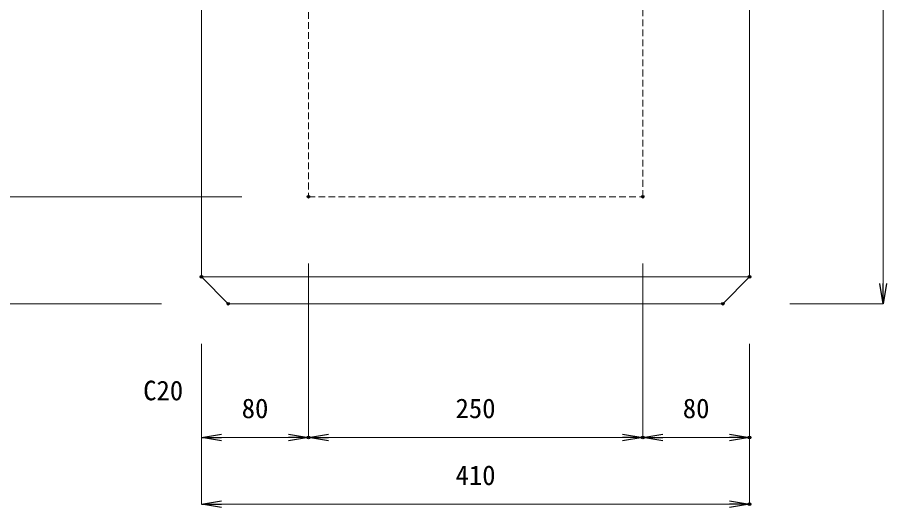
# Model space of a CAD drawing. Units: millimetres, scale not verified. Extents: x -1945 to 1945, y -1205 to 1635.
# Drawn here: x -1559 to -909, y -319 to 47 of the extents above; entities that cross this region are included whole.
import ezdxf
from ezdxf.enums import TextEntityAlignment as Align

# ---------------------------------------------------------------- set-up
doc = ezdxf.new("R2010")
doc.units = ezdxf.units.MM
doc.header["$LTSCALE"] = 10
doc.header["$PDMODE"] = 32
doc.header["$PDSIZE"] = 2
doc.linetypes.add('USER1', pattern=[0.75, 0.5, -0.25])
doc.layers.add('0-0_0', color=7, linetype='Continuous')
doc.layers.add('0-2_DEFPOINTS', color=7, linetype='Continuous')
doc.layers.add('0-3_KIJUN', color=7, linetype='USER1', lineweight=18)
doc.layers.add('0-5_SUNPO_S10', color=3, linetype='Continuous', lineweight=18)
doc.styles.add('ＭＳ ゴシック', font='')
doc.styles.get('ＭＳ ゴシック').set_extended_font_data('MS Gothic')

# ---------------------------------------------------------------- blocks, each defined once
blk = doc.blocks.new('_OPEN')
at = {"layer": '0-0_0'}
blk.add_line((0, 0), (-1, 0), dxfattribs=at)
blk.add_lwpolyline([(-1, 0.1667), (0, 0), (-1, -0.1667)], dxfattribs=at)
blk = doc.blocks.new('D6')
at = {"layer": '0-2_DEFPOINTS'}
for p in [(603.34, 1333.08), (373.34, 1253.08), (543.34, 1253.08)]:
    blk.add_point(p, dxfattribs=at)
at = {"layer": '0-5_SUNPO_S10'}
for p, q in [((553.34, 1333.08), (373.34, 1333.08)), ((373.34, 1318.08), (373.34, 1268.08)), ((493.34, 1253.08), (373.34, 1253.08))]:
    blk.add_line(p, q, dxfattribs=at)
at = {"layer": '0-5_SUNPO_S10', "xscale": 15, "yscale": 15}
for p, rotation in [((373.34, 1333.08), 90), ((373.34, 1253.08), 270)]:
    blk.add_blockref('_OPEN', p, dxfattribs=dict(at, rotation=rotation))
at = {"layer": '0-5_SUNPO_S10', "color": 7, "style": 'ＭＳ ゴシック'}
blk.add_text('80', height=14.66, rotation=90, dxfattribs=at).set_placement((363.34, 1283.08), align=Align.BOTTOM_LEFT)
blk = doc.blocks.new('D7')
at = {"layer": '0-2_DEFPOINTS'}
for p in [(549.23, 1896.08), (323.34, 1253.08), (543.34, 1253.08)]:
    blk.add_point(p, dxfattribs=at)
at = {"layer": '0-5_SUNPO_S10'}
for p, q in [((499.23, 1896.08), (323.34, 1896.08)), ((323.34, 1881.08), (323.34, 1268.08)), ((493.34, 1253.08), (323.34, 1253.08))]:
    blk.add_line(p, q, dxfattribs=at)
at = {"layer": '0-5_SUNPO_S10', "xscale": 15, "yscale": 15}
for p, rotation in [((323.34, 1896.08), 90), ((323.34, 1253.08), 270)]:
    blk.add_blockref('_OPEN', p, dxfattribs=dict(at, rotation=rotation))
at = {"layer": '0-5_SUNPO_S10', "color": 7, "style": 'ＭＳ ゴシック'}
blk.add_text('643', height=14.66, rotation=90, dxfattribs=at).set_placement((313.34, 1559.58), align=Align.BOTTOM_LEFT)
blk = doc.blocks.new('D8')
at = {"layer": '0-2_DEFPOINTS'}
for p in [(603.34, 1333.08), (523.34, 1273.08), (603.34, 1153.08)]:
    blk.add_point(p, dxfattribs=at)
at = {"layer": '0-5_SUNPO_S10'}
for p, q in [((603.34, 1283.08), (603.34, 1153.08)), ((523.34, 1223.08), (523.34, 1153.08)), ((538.34, 1153.08), (588.34, 1153.08))]:
    blk.add_line(p, q, dxfattribs=at)
at = {"layer": '0-5_SUNPO_S10', "xscale": 15, "yscale": 15, "rotation": 180}
blk.add_blockref('_OPEN', (523.34, 1153.08), dxfattribs=at)
at = {"layer": '0-5_SUNPO_S10', "xscale": 15, "yscale": 15}
blk.add_blockref('_OPEN', (603.34, 1153.08), dxfattribs=at)
at = {"layer": '0-5_SUNPO_S10', "color": 7, "style": 'ＭＳ ゴシック'}
blk.add_text('80', height=14.66, dxfattribs=at).set_placement((553.34, 1163.08), align=Align.BOTTOM_LEFT)
blk = doc.blocks.new('D9')
at = {"layer": '0-2_DEFPOINTS'}
for p in [(603.34, 1333.08), (853.34, 1333.08), (853.34, 1153.08)]:
    blk.add_point(p, dxfattribs=at)
at = {"layer": '0-5_SUNPO_S10'}
for p, q in [((603.34, 1283.08), (603.34, 1153.08)), ((853.34, 1283.08), (853.34, 1153.08)), ((618.34, 1153.08), (838.34, 1153.08))]:
    blk.add_line(p, q, dxfattribs=at)
at = {"layer": '0-5_SUNPO_S10', "xscale": 15, "yscale": 15, "rotation": 180}
blk.add_blockref('_OPEN', (603.34, 1153.08), dxfattribs=at)
at = {"layer": '0-5_SUNPO_S10', "xscale": 15, "yscale": 15}
blk.add_blockref('_OPEN', (853.34, 1153.08), dxfattribs=at)
at = {"layer": '0-5_SUNPO_S10', "color": 7, "style": 'ＭＳ ゴシック'}
blk.add_text('250', height=14.66, dxfattribs=at).set_placement((713.34, 1163.08), align=Align.BOTTOM_LEFT)
blk = doc.blocks.new('D10')
at = {"layer": '0-2_DEFPOINTS'}
for p in [(853.34, 1333.08), (933.34, 1273.08), (933.34, 1153.08)]:
    blk.add_point(p, dxfattribs=at)
at = {"layer": '0-5_SUNPO_S10'}
for p, q in [((853.34, 1283.08), (853.34, 1153.08)), ((933.34, 1223.08), (933.34, 1153.08)), ((868.34, 1153.08), (918.34, 1153.08))]:
    blk.add_line(p, q, dxfattribs=at)
at = {"layer": '0-5_SUNPO_S10', "xscale": 15, "yscale": 15, "rotation": 180}
blk.add_blockref('_OPEN', (853.34, 1153.08), dxfattribs=at)
at = {"layer": '0-5_SUNPO_S10', "xscale": 15, "yscale": 15}
blk.add_blockref('_OPEN', (933.34, 1153.08), dxfattribs=at)
at = {"layer": '0-5_SUNPO_S10', "color": 7, "style": 'ＭＳ ゴシック'}
blk.add_text('80', height=14.66, dxfattribs=at).set_placement((883.34, 1163.08), align=Align.BOTTOM_LEFT)
blk = doc.blocks.new('D11')
at = {"layer": '0-2_DEFPOINTS'}
for p in [(523.34, 1273.08), (933.34, 1273.08), (933.34, 1103.08)]:
    blk.add_point(p, dxfattribs=at)
at = {"layer": '0-5_SUNPO_S10'}
for p, q in [((523.34, 1223.08), (523.34, 1103.08)), ((933.34, 1223.08), (933.34, 1103.08)), ((538.34, 1103.08), (918.34, 1103.08))]:
    blk.add_line(p, q, dxfattribs=at)
at = {"layer": '0-5_SUNPO_S10', "xscale": 15, "yscale": 15, "rotation": 180}
blk.add_blockref('_OPEN', (523.34, 1103.08), dxfattribs=at)
at = {"layer": '0-5_SUNPO_S10', "xscale": 15, "yscale": 15}
blk.add_blockref('_OPEN', (933.34, 1103.08), dxfattribs=at)
at = {"layer": '0-5_SUNPO_S10', "color": 7, "style": 'ＭＳ ゴシック'}
blk.add_text('410', height=14.66, dxfattribs=at).set_placement((713.34, 1113.08), align=Align.BOTTOM_LEFT)
blk = doc.blocks.new('D24')
at = {"layer": '0-2_DEFPOINTS'}
for p in [(908.34, 1833.98), (1033.34, 1833.98), (913.34, 1253.08)]:
    blk.add_point(p, dxfattribs=at)
at = {"layer": '0-5_SUNPO_S10'}
for p, q in [((958.34, 1833.98), (1033.34, 1833.98)), ((1033.34, 1268.08), (1033.34, 1818.98)), ((963.34, 1253.08), (1033.34, 1253.08))]:
    blk.add_line(p, q, dxfattribs=at)
at = {"layer": '0-5_SUNPO_S10', "xscale": 15, "yscale": 15}
for p, rotation in [((1033.34, 1833.98), 90), ((1033.34, 1253.08), 270)]:
    blk.add_blockref('_OPEN', p, dxfattribs=dict(at, rotation=rotation))
at = {"layer": '0-5_SUNPO_S10', "color": 7, "style": 'ＭＳ ゴシック'}
blk.add_text('581', height=14.66, rotation=90, dxfattribs=at).set_placement((1023.34, 1528.53), align=Align.BOTTOM_LEFT)
blk = doc.blocks.new('D27')
at = {"layer": '0-2_DEFPOINTS'}
for p in [(728.34, 1478.08), (373.34, 1333.08), (603.34, 1333.08)]:
    blk.add_point(p, dxfattribs=at)
at = {"layer": '0-5_SUNPO_S10'}
for p, q in [((678.34, 1478.08), (373.34, 1478.08)), ((373.34, 1463.08), (373.34, 1348.08)), ((553.34, 1333.08), (373.34, 1333.08))]:
    blk.add_line(p, q, dxfattribs=at)
at = {"layer": '0-5_SUNPO_S10', "xscale": 15, "yscale": 15}
for p, rotation in [((373.34, 1478.08), 90), ((373.34, 1333.08), 270)]:
    blk.add_blockref('_OPEN', p, dxfattribs=dict(at, rotation=rotation))
at = {"layer": '0-5_SUNPO_S10', "color": 7, "style": 'ＭＳ ゴシック'}
blk.add_text('145', height=14.66, rotation=90, dxfattribs=at).set_placement((363.34, 1390.58), align=Align.BOTTOM_LEFT)

msp = doc.modelspace()

# ---------------------------------------------------------------- linework, layer by layer
at = {"layer": '0-3_KIJUN', "linetype": 'Continuous'}
msp.add_line((-1421.66, -146.92), (-1011.66, -146.92), dxfattribs=at)
msp.add_lwpolyline([(-1091.66, 336.08), (-1036.66, 336.08), (-1011.66, 311.08), (-1011.66, -146.92), (-1031.66, -166.92), (-1401.66, -166.92), (-1421.66, -146.92), (-1421.66, 311.08), (-1396.66, 336.08), (-1341.66, 336.08), (-1341.66, 286.08), (-1336.66, 178.08)], dxfattribs=at)
at = {"layer": '0-3_KIJUN'}
msp.add_lwpolyline([(-1341.66, 336.08), (-1341.66, -86.92), (-1091.66, -86.92), (-1091.66, 336.08)], dxfattribs=at)

# ---------------------------------------------------------------- block references
at = {"layer": '0-5_SUNPO_S10'}
for name in ['D7', 'D24', 'D27', 'D6', 'D8', 'D9', 'D10', 'D11']:
    msp.add_blockref(name, (-1945, -1420), dxfattribs=at)

# ---------------------------------------------------------------- texts
at = {"layer": '0-5_SUNPO_S10', "color": 7, "style": 'ＭＳ ゴシック'}
msp.add_text('C20', height=14.66, dxfattribs=at).set_placement((-1465.36, -243.57), align=Align.BOTTOM_LEFT)

doc.saveas('drawing.dxf')
